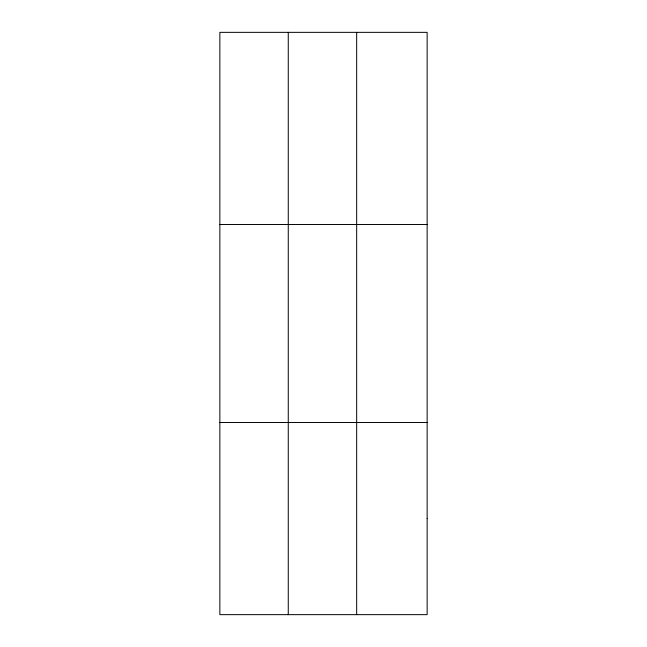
<?xml version="1.0" encoding="UTF-8"?>
<svg xmlns="http://www.w3.org/2000/svg" width="647" height="647" viewBox="0 0 647 647"><rect width="100%" height="100%" fill="white"/><g stroke="black" fill="none" stroke-linecap="round" stroke-linejoin="round"><path stroke-width="0.97" d="M219.859 224.509L427.141 224.509M219.859 422.491L427.141 422.491M356.667 32.35L356.667 614.65M288.263 32.35L288.263 614.65M427.141 518.571L427.141 614.65L219.859 614.65L219.859 32.35L427.141 32.35L427.141 518.571"/></g></svg>
